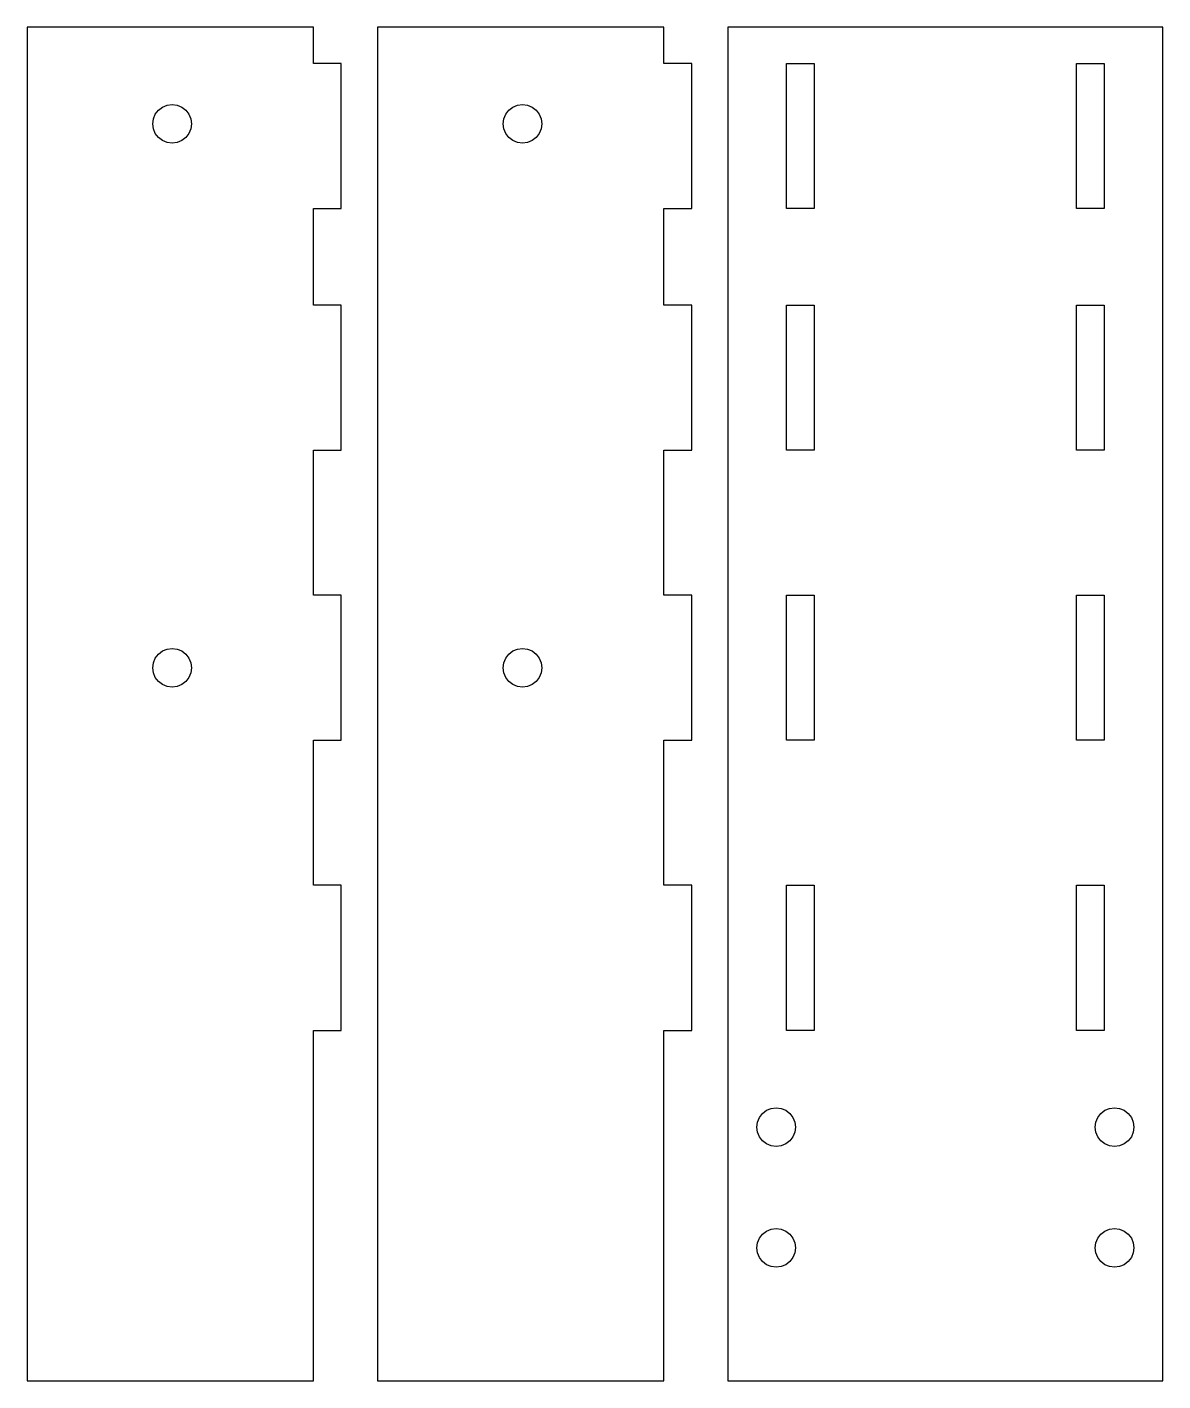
# Model space of a CAD drawing. Header units: metres. Extents: x 5 to 99, y 5 to 117.
import ezdxf

# ---------------------------------------------------------------- set-up
doc = ezdxf.new("R2010")
doc.units = ezdxf.units.M

msp = doc.modelspace()

# ---------------------------------------------------------------- linework, layer by layer
for p, q in [((28.7002, 117), (5, 117)), ((5, 117), (5, 5)), ((28.7002, 114), (28.7002, 117)), ((57.7002, 117), (34, 117)), ((34, 117), (34, 5)), ((57.7002, 114), (57.7002, 117)), ((99, 117), (63, 117)), ((63, 117), (63, 5)), ((99, 5), (99, 117)), ((31, 114), (28.7002, 114)), ((31, 102), (31, 114)), ((60, 114), (57.7002, 114)), ((60, 102), (60, 114)), ((67.8496, 102), (67.8496, 114)), ((67.8496, 114), (70.1504, 114)), ((70.1504, 114), (70.1504, 102)), ((91.8496, 102), (91.8496, 114)), ((91.8496, 114), (94.1504, 114)), ((94.1504, 114), (94.1504, 102)), ((15.4541, 109.414), (15.6143, 109.8)), ((15.6143, 109.8), (15.8682, 110.132)), ((15.8682, 110.132), (16.2002, 110.386)), ((16.2002, 110.386), (16.5859, 110.546)), ((16.5859, 110.546), (17, 110.6)), ((17, 110.6), (17.4141, 110.546)), ((17.4141, 110.546), (17.7998, 110.386)), ((17.7998, 110.386), (18.1318, 110.132)), ((18.1318, 110.132), (18.3857, 109.8)), ((18.3857, 109.8), (18.5459, 109.414)), ((44.4541, 109.414), (44.6143, 109.8)), ((44.6143, 109.8), (44.8682, 110.132)), ((44.8682, 110.132), (45.2002, 110.386)), ((45.2002, 110.386), (45.5859, 110.546)), ((45.5859, 110.546), (46, 110.6)), ((46, 110.6), (46.4141, 110.546)), ((46.4141, 110.546), (46.7998, 110.386)), ((46.7998, 110.386), (47.1318, 110.132)), ((47.1318, 110.132), (47.3857, 109.8)), ((47.3857, 109.8), (47.5459, 109.414)), ((15.4004, 109), (15.4541, 109.414)), ((15.4541, 108.586), (15.4004, 109)), ((18.5459, 109.414), (18.5996, 109)), ((18.5996, 109), (18.5459, 108.586)), ((44.4004, 109), (44.4541, 109.414)), ((44.4541, 108.586), (44.4004, 109)), ((47.5459, 109.414), (47.5996, 109)), ((47.5996, 109), (47.5459, 108.586)), ((15.6143, 108.2), (15.4541, 108.586)), ((15.8682, 107.868), (15.6143, 108.2)), ((16.2002, 107.614), (15.8682, 107.868)), ((16.5859, 107.454), (16.2002, 107.614)), ((17.7998, 107.614), (17.4141, 107.454)), ((18.1318, 107.868), (17.7998, 107.614)), ((18.3857, 108.2), (18.1318, 107.868)), ((18.5459, 108.586), (18.3857, 108.2)), ((44.6143, 108.2), (44.4541, 108.586)), ((44.8682, 107.868), (44.6143, 108.2)), ((45.2002, 107.614), (44.8682, 107.868)), ((45.5859, 107.454), (45.2002, 107.614)), ((46.7998, 107.614), (46.4141, 107.454)), ((47.1318, 107.868), (46.7998, 107.614)), ((47.3857, 108.2), (47.1318, 107.868)), ((47.5459, 108.586), (47.3857, 108.2)), ((17, 107.4), (16.5859, 107.454)), ((17.4141, 107.454), (17, 107.4)), ((46, 107.4), (45.5859, 107.454)), ((46.4141, 107.454), (46, 107.4)), ((28.7002, 94), (28.7002, 102)), ((28.7002, 102), (31, 102)), ((57.7002, 94), (57.7002, 102)), ((57.7002, 102), (60, 102)), ((70.1504, 102), (67.8496, 102)), ((94.1504, 102), (91.8496, 102)), ((31, 94), (28.7002, 94)), ((31, 82), (31, 94)), ((60, 94), (57.7002, 94)), ((60, 82), (60, 94)), ((67.8496, 82), (67.8496, 94)), ((67.8496, 94), (70.1504, 94)), ((70.1504, 94), (70.1504, 82)), ((91.8496, 82), (91.8496, 94)), ((91.8496, 94), (94.1504, 94)), ((94.1504, 94), (94.1504, 82)), ((28.7002, 70), (28.7002, 82)), ((28.7002, 82), (31, 82)), ((57.7002, 70), (57.7002, 82)), ((57.7002, 82), (60, 82)), ((70.1504, 82), (67.8496, 82)), ((94.1504, 82), (91.8496, 82)), ((31, 70), (28.7002, 70)), ((31, 58), (31, 70)), ((60, 70), (57.7002, 70)), ((60, 58), (60, 70)), ((67.8496, 58), (67.8496, 70)), ((67.8496, 70), (70.1504, 70)), ((70.1504, 70), (70.1504, 58)), ((91.8496, 58), (91.8496, 70)), ((91.8496, 70), (94.1504, 70)), ((94.1504, 70), (94.1504, 58)), ((15.6143, 64.7998), (15.8682, 65.1318)), ((15.8682, 65.1318), (16.2002, 65.3857)), ((16.2002, 65.3857), (16.5859, 65.5459)), ((16.5859, 65.5459), (17, 65.5996)), ((17, 65.5996), (17.4141, 65.5459)), ((17.4141, 65.5459), (17.7998, 65.3857)), ((17.7998, 65.3857), (18.1318, 65.1318)), ((18.1318, 65.1318), (18.3857, 64.7998)), ((44.6143, 64.7998), (44.8682, 65.1318)), ((44.8682, 65.1318), (45.2002, 65.3857)), ((45.2002, 65.3857), (45.5859, 65.5459)), ((45.5859, 65.5459), (46, 65.5996)), ((46, 65.5996), (46.4141, 65.5459)), ((46.4141, 65.5459), (46.7998, 65.3857)), ((46.7998, 65.3857), (47.1318, 65.1318)), ((47.1318, 65.1318), (47.3857, 64.7998)), ((15.4004, 64), (15.4541, 64.4141)), ((15.4541, 63.5859), (15.4004, 64)), ((15.4541, 64.4141), (15.6143, 64.7998)), ((18.3857, 64.7998), (18.5459, 64.4141)), ((18.5459, 64.4141), (18.5996, 64)), ((18.5996, 64), (18.5459, 63.5859)), ((44.4004, 64), (44.4541, 64.4141)), ((44.4541, 63.5859), (44.4004, 64)), ((44.4541, 64.4141), (44.6143, 64.7998)), ((47.3857, 64.7998), (47.5459, 64.4141)), ((47.5459, 64.4141), (47.5996, 64)), ((47.5996, 64), (47.5459, 63.5859)), ((15.6143, 63.2002), (15.4541, 63.5859)), ((15.8682, 62.8682), (15.6143, 63.2002)), ((16.2002, 62.6143), (15.8682, 62.8682)), ((18.1318, 62.8682), (17.7998, 62.6143)), ((18.3857, 63.2002), (18.1318, 62.8682)), ((18.5459, 63.5859), (18.3857, 63.2002)), ((44.6143, 63.2002), (44.4541, 63.5859)), ((44.8682, 62.8682), (44.6143, 63.2002)), ((45.2002, 62.6143), (44.8682, 62.8682)), ((47.1318, 62.8682), (46.7998, 62.6143)), ((47.3857, 63.2002), (47.1318, 62.8682)), ((47.5459, 63.5859), (47.3857, 63.2002)), ((16.5859, 62.4541), (16.2002, 62.6143)), ((17, 62.4004), (16.5859, 62.4541)), ((17.4141, 62.4541), (17, 62.4004)), ((17.7998, 62.6143), (17.4141, 62.4541)), ((45.5859, 62.4541), (45.2002, 62.6143)), ((46, 62.4004), (45.5859, 62.4541)), ((46.4141, 62.4541), (46, 62.4004)), ((46.7998, 62.6143), (46.4141, 62.4541)), ((28.7002, 46), (28.7002, 58)), ((28.7002, 58), (31, 58)), ((57.7002, 46), (57.7002, 58)), ((57.7002, 58), (60, 58)), ((70.1504, 58), (67.8496, 58)), ((94.1504, 58), (91.8496, 58)), ((31, 46), (28.7002, 46)), ((31, 34), (31, 46)), ((60, 46), (57.7002, 46)), ((60, 34), (60, 46)), ((67.8496, 34), (67.8496, 46)), ((67.8496, 46), (70.1504, 46)), ((70.1504, 46), (70.1504, 34)), ((91.8496, 34), (91.8496, 46)), ((91.8496, 46), (94.1504, 46)), ((94.1504, 46), (94.1504, 34)), ((28.7002, 34), (31, 34)), ((28.7002, 5), (28.7002, 34)), ((57.7002, 34), (60, 34)), ((57.7002, 5), (57.7002, 34)), ((70.1504, 34), (67.8496, 34)), ((94.1504, 34), (91.8496, 34)), ((65.6143, 26.7998), (65.8682, 27.1318)), ((65.8682, 27.1318), (66.2002, 27.3857)), ((66.2002, 27.3857), (66.5859, 27.5459)), ((66.5859, 27.5459), (67, 27.5996)), ((67, 27.5996), (67.4141, 27.5459)), ((67.4141, 27.5459), (67.7998, 27.3857)), ((67.7998, 27.3857), (68.1318, 27.1318)), ((68.1318, 27.1318), (68.3857, 26.7998)), ((93.6143, 26.7998), (93.8682, 27.1318)), ((93.8682, 27.1318), (94.2002, 27.3857)), ((94.2002, 27.3857), (94.5859, 27.5459)), ((94.5859, 27.5459), (95, 27.5996)), ((95, 27.5996), (95.4141, 27.5459)), ((95.4141, 27.5459), (95.7998, 27.3857)), ((95.7998, 27.3857), (96.1318, 27.1318)), ((96.1318, 27.1318), (96.3857, 26.7998)), ((65.4004, 26), (65.4541, 26.4141)), ((65.4541, 25.5859), (65.4004, 26)), ((65.4541, 26.4141), (65.6143, 26.7998)), ((68.3857, 26.7998), (68.5459, 26.4141)), ((68.5459, 26.4141), (68.5996, 26)), ((68.5996, 26), (68.5459, 25.5859)), ((93.4004, 26), (93.4541, 26.4141)), ((93.4541, 25.5859), (93.4004, 26)), ((93.4541, 26.4141), (93.6143, 26.7998)), ((96.3857, 26.7998), (96.5459, 26.4141)), ((96.5459, 26.4141), (96.5996, 26)), ((96.5996, 26), (96.5459, 25.5859)), ((65.6143, 25.2002), (65.4541, 25.5859)), ((65.8682, 24.8682), (65.6143, 25.2002)), ((66.2002, 24.6143), (65.8682, 24.8682)), ((68.1318, 24.8682), (67.7998, 24.6143)), ((68.3857, 25.2002), (68.1318, 24.8682)), ((68.5459, 25.5859), (68.3857, 25.2002)), ((93.6143, 25.2002), (93.4541, 25.5859)), ((93.8682, 24.8682), (93.6143, 25.2002)), ((94.2002, 24.6143), (93.8682, 24.8682)), ((96.1318, 24.8682), (95.7998, 24.6143)), ((96.3857, 25.2002), (96.1318, 24.8682)), ((96.5459, 25.5859), (96.3857, 25.2002)), ((66.5859, 24.4541), (66.2002, 24.6143)), ((67, 24.4004), (66.5859, 24.4541)), ((67.4141, 24.4541), (67, 24.4004)), ((67.7998, 24.6143), (67.4141, 24.4541)), ((94.5859, 24.4541), (94.2002, 24.6143)), ((95, 24.4004), (94.5859, 24.4541)), ((95.4141, 24.4541), (95, 24.4004)), ((95.7998, 24.6143), (95.4141, 24.4541)), ((65.6143, 16.7998), (65.8682, 17.1318)), ((65.8682, 17.1318), (66.2002, 17.3857)), ((66.2002, 17.3857), (66.5859, 17.5459)), ((66.5859, 17.5459), (67, 17.5996)), ((67, 17.5996), (67.4141, 17.5459)), ((67.4141, 17.5459), (67.7998, 17.3857)), ((67.7998, 17.3857), (68.1318, 17.1318)), ((68.1318, 17.1318), (68.3857, 16.7998)), ((93.6143, 16.7998), (93.8682, 17.1318)), ((93.8682, 17.1318), (94.2002, 17.3857)), ((94.2002, 17.3857), (94.5859, 17.5459)), ((94.5859, 17.5459), (95, 17.5996)), ((95, 17.5996), (95.4141, 17.5459)), ((95.4141, 17.5459), (95.7998, 17.3857)), ((95.7998, 17.3857), (96.1318, 17.1318)), ((96.1318, 17.1318), (96.3857, 16.7998)), ((65.4004, 16), (65.4541, 16.4141)), ((65.4541, 15.5859), (65.4004, 16)), ((65.4541, 16.4141), (65.6143, 16.7998)), ((68.3857, 16.7998), (68.5459, 16.4141)), ((68.5459, 16.4141), (68.5996, 16)), ((68.5996, 16), (68.5459, 15.5859)), ((93.4004, 16), (93.4541, 16.4141)), ((93.4541, 15.5859), (93.4004, 16)), ((93.4541, 16.4141), (93.6143, 16.7998)), ((96.3857, 16.7998), (96.5459, 16.4141)), ((96.5459, 16.4141), (96.5996, 16)), ((96.5996, 16), (96.5459, 15.5859)), ((65.6143, 15.2002), (65.4541, 15.5859)), ((65.8682, 14.8682), (65.6143, 15.2002)), ((66.2002, 14.6143), (65.8682, 14.8682)), ((66.5859, 14.4541), (66.2002, 14.6143)), ((67.7998, 14.6143), (67.4141, 14.4541)), ((68.1318, 14.8682), (67.7998, 14.6143)), ((68.3857, 15.2002), (68.1318, 14.8682)), ((68.5459, 15.5859), (68.3857, 15.2002)), ((93.6143, 15.2002), (93.4541, 15.5859)), ((93.8682, 14.8682), (93.6143, 15.2002)), ((94.2002, 14.6143), (93.8682, 14.8682)), ((94.5859, 14.4541), (94.2002, 14.6143)), ((95.7998, 14.6143), (95.4141, 14.4541)), ((96.1318, 14.8682), (95.7998, 14.6143)), ((96.3857, 15.2002), (96.1318, 14.8682)), ((96.5459, 15.5859), (96.3857, 15.2002)), ((67, 14.4004), (66.5859, 14.4541)), ((67.4141, 14.4541), (67, 14.4004)), ((95, 14.4004), (94.5859, 14.4541)), ((95.4141, 14.4541), (95, 14.4004)), ((5, 5), (28.7002, 5)), ((34, 5), (57.7002, 5)), ((63, 5), (99, 5))]:
    msp.add_line(p, q)

doc.saveas('drawing.dxf')
